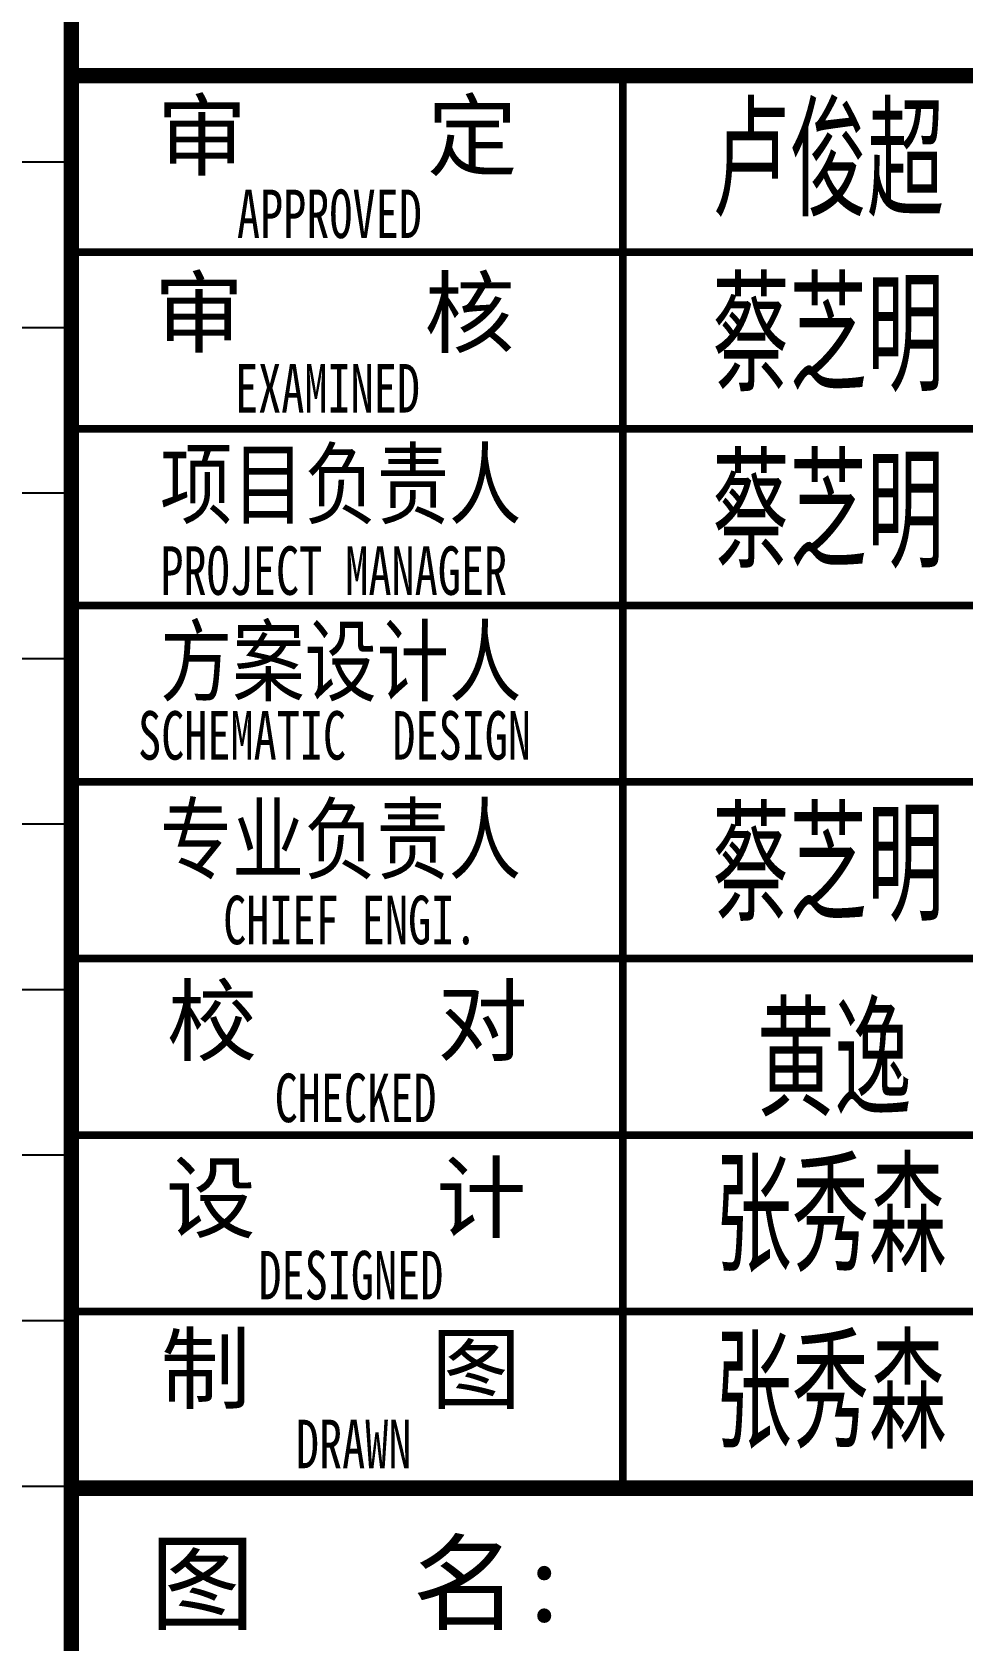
# Model space of a CAD drawing. Extents: x 1188826 to 1909461, y 608442 to 1651179.
# Drawn here: x 1354895 to 1359113, y 1398561 to 1405850 of the extents above; entities that cross this region are included whole.
import ezdxf
from ezdxf.enums import TextEntityAlignment as Align

# ---------------------------------------------------------------- set-up
doc = ezdxf.new("R2010")
doc.units = 0
doc.header["$LTSCALE"] = 1000
doc.header["$MEASUREMENT"] = 0
for name, color, linetype in [('Defpoint', 7, 'Continuous'), ('图框', 140, 'Continuous'), ('图签文字', 147, 'Continuous')]:
    doc.layers.add(name, color=color, linetype=linetype)
doc.styles.add('建筑图签-1', font='simhei.ttf', dxfattribs={"width": 0.7})
doc.styles.add('建筑图签-2', font='TXT.shx', dxfattribs={"width": 0.5, "bigfont": 'HZTXT.shx'})

# ---------------------------------------------------------------- blocks, each defined once
blk = doc.blocks.new('tq123')
at = {"layer": '图框'}
for points, const_width in [([(-6995.1, 0), (-6995.1, 57400)], 70), ([(4.9, 13200.3), (-6995.1, 13200.3)], 70), ([(-6995.1, 13200.3), (4.9, 13200.3)], 70), ([(-4495.6, 6800.3), (-4495.1, 13200.3)], 35), ([(-6995.1, 12400.3), (4.9, 12400.3)], 35), ([(-6995.1, 11600.3), (4.9, 11600.3)], 35), ([(-6995.1, 10800.3), (4.9, 10800.3)], 35), ([(-6995.1, 10000.3), (4.9, 10000.3)], 35), ([(-6995.1, 9200.3), (4.9, 9200.3)], 35), ([(-6995.1, 8400.3), (4.9, 8400.3)], 35), ([(-6995.1, 7600.3), (4.9, 7600.3)], 35), ([(-6995.1, 6800.3), (4.9, 6800.3)], 70)]:
    blk.add_lwpolyline(points, dxfattribs=dict(at, const_width=const_width))
at = {"layer": '图框', "style": '建筑图签-1', "width": 0.7}
for s, p in [('APPROVED ', (-6244.4, 12464.7)), ('EXAMINED  ', (-6253, 11674.2, -1799)), ('PROJECT MANAGER', (-6591.2, 10848, -1799)), ('SCHEMATIC  DESIGN', (-6692.5, 10101.4, -1799))]:
    blk.add_text(s, height=220, dxfattribs=at).set_placement(p)
for s, p in [('CHIEF ENGI.', (-5730.6, 9374.8)), ('CHECKED  ', (-5602, 8568.8)), ('DESIGNED ', (-5675.5, 7765.5)), (' DRAWN   ', (-5610.5, 7000.5))]:
    blk.add_text(s, height=220, dxfattribs=at).set_placement(p, align=Align.MIDDLE)
at = {"layer": '图签文字', "color": 7, "style": '建筑图签-1'}
for s, height, p in [('审    定', 300, (-6607.4, 12779.2)), ('审    核', 300, (-6620.5, 11976.9)), ('校    对', 300, (-6561.7, 8768.2)), ('设    计', 300, (-6567.2, 7966.5)), ('制    图', 300, (-6590.2, 7191.7)), ('图   名:', 350, (-6639.8, 6195.2))]:
    blk.add_text(s, height=height, dxfattribs=at).set_placement(p)
at = {"layer": '图签文字', "color": 1, "style": '建筑图签-2', "width": 0.7}
for s, p in [('卢俊超', (-4088.9, 12561.9)), ('蔡芝明', (-4088.9, 11770.9)), ('蔡芝明', (-4088.9, 10970.9)), ('蔡芝明', (-4088.9, 9370.9)), ('黄逸', (-3886.9, 8486.2)), ('张秀森', (-4078.7, 7780.4)), ('张秀森', (-4078.7, 6980.4))]:
    blk.add_text(s, height=500, dxfattribs=at).set_placement(p)
at = {"layer": '图签文字', "color": 7, "style": '建筑图签-1', "width": 0.8}
for s, p in [('项目负责人', (-6592.6, 11200.7)), ('方案设计人', (-6592.6, 10398.1)), ('专业负责人', (-6593.9, 9591.6))]:
    blk.add_text(s, height=300, dxfattribs=at).set_placement(p)

msp = doc.modelspace()

# ---------------------------------------------------------------- linework, layer by layer
at = {"layer": 'Defpoint', "color": 252}
for p, q in [((1355067.3, 1448012.1), (1355067.3, 1392512.1)), ((1281467.3, 1405262.1), (1355072.2, 1405262.1)), ((1281467.3, 1404512.1), (1355072.2, 1404512.1)), ((1281467.3, 1403762.1), (1355072.2, 1403762.1)), ((1281467.3, 1403012.1), (1355072.2, 1403012.1)), ((1281467.3, 1402262.1), (1355072.2, 1402262.1)), ((1281467.3, 1401512.1), (1355072.2, 1401512.1)), ((1281467.3, 1400762.1), (1355072.2, 1400762.1)), ((1281467.3, 1400012.1), (1355072.2, 1400012.1)), ((1281467.3, 1399262.1), (1355072.2, 1399262.1))]:
    msp.add_line(p, q, dxfattribs=at)

# ---------------------------------------------------------------- block references
msp.add_blockref('tq123', (1362067.3, 1392452.1))

doc.saveas('drawing.dxf')
